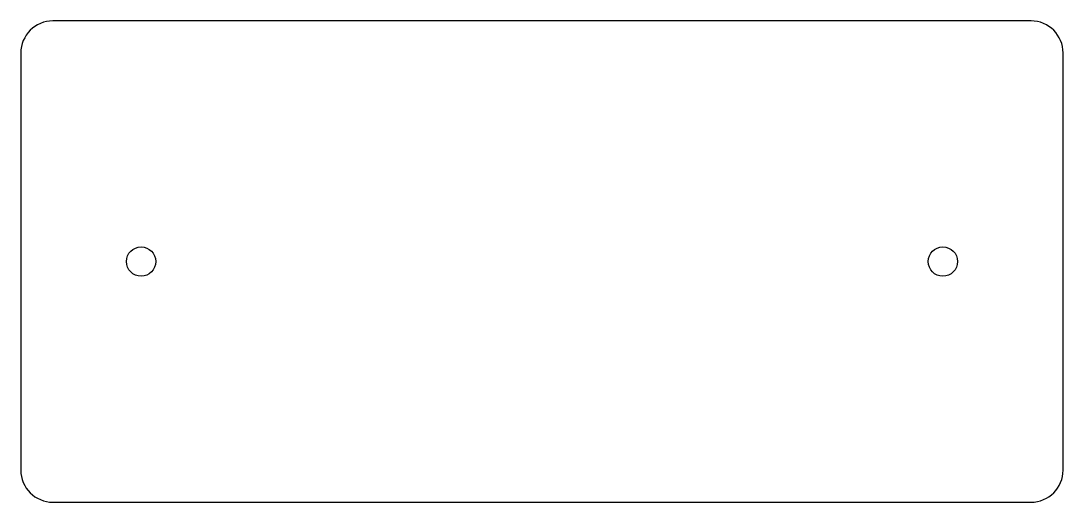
# Model space of a CAD drawing. Header units: millimetres. Extents: x -66 to 64, y -212 to -152.
import ezdxf

# ---------------------------------------------------------------- set-up
doc = ezdxf.new("R2010")
doc.units = ezdxf.units.MM

msp = doc.modelspace()

# ---------------------------------------------------------------- linework, layer by layer
at = {"color": 7, "linetype": 'Continuous', "lineweight": 25}
for p, q in [((60.2, -151.51), (-61.8, -151.51)), ((-65.8, -155.51), (-65.8, -207.51)), ((64.2, -207.51), (64.2, -155.51)), ((-61.8, -211.51), (60.2, -211.51))]:
    msp.add_line(p, q, dxfattribs=at)
for centre in [(-50.8, -181.51), (49.2, -181.51)]:
    msp.add_circle(centre, 1.83, dxfattribs=at)
for centre, start, end in [((-61.8, -155.51), 90, 180), ((60.2, -155.51), 0, 90), ((-61.8, -207.51), 180, 270), ((60.2, -207.51), 270, 0)]:
    msp.add_arc(centre, 4, start, end, dxfattribs=at)

doc.saveas('drawing.dxf')
